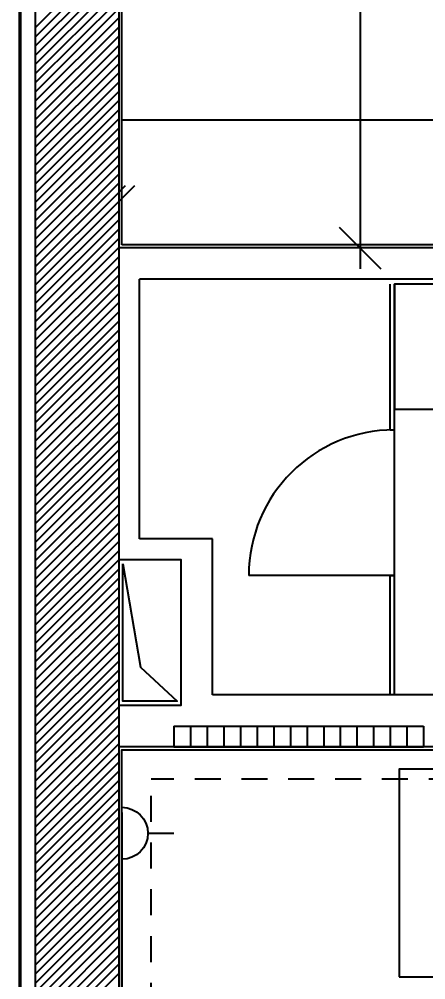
# Model space of a CAD drawing. Extents: x -1.7 to 46.3, y -159.8 to -77.2.
# Drawn here: x 0 to 1.954, y -128.256 to -123.636 of the extents above; entities that cross this region are included whole.
import ezdxf

# ---------------------------------------------------------------- set-up
doc = ezdxf.new("R2010")
doc.units = 0
doc.header["$MEASUREMENT"] = 0
doc.header["$PDMODE"] = 35
doc.header["$PDSIZE"] = 0.3
doc.linetypes.add('HIDDEN2', pattern=[0.1875, 0.125, -0.0625])
doc.layers.get('0').update_dxf_attribs({"linetype": 'CONTINUOUS'})
doc.layers.get('DEFPOINTS').update_dxf_attribs({"linetype": 'CONTINUOUS'})
for name, color, linetype in [('04', 4, 'CONTINUOUS'), ('a-dim', 3, 'CONTINUOUS'), ('A-FLOR-PFIX', 61, 'CONTINUOUS'), ('A-HATCH-CONC', 8, 'CONTINUOUS'), ('A-HATCH-WALL', 8, 'CONTINUOUS'), ('A-PLASTER', 8, 'CONTINUOUS'), ('a-revetement', 1, 'CONTINUOUS'), ('a-shaft', 251, 'CONTINUOUS'), ('E-POWER', 4, 'CONTINUOUS'), ('fp', 5, 'CONTINUOUS'), ('fur', 7, 'CONTINUOUS'), ('h', 252, 'CONTINUOUS'), ('Parcelle$0$N-PLOT', 5, 'CONTINUOUS'), ('S-2ND-3RD-4-5-6TH$0$A-STR 2-3-4-5-6', 2, 'CONTINUOUS'), ('S-2ND-3RD-4-5-6TH$0$N-PLOT', 5, 'CONTINUOUS'), ('str', 6, 'CONTINUOUS'), ('v', 161, 'CONTINUOUS'), ('w', 4, 'CONTINUOUS'), ('wood', 38, 'CONTINUOUS')]:
    doc.layers.add(name, color=color, linetype=linetype)
doc.styles.add('A100-STEXT', font='ARIAL.TTF', dxfattribs={"height": 0.25})
doc.dimstyles.new('dim-law', dxfattribs={"dimtxt": 0.25, "dimasz": 0.2, "dimexe": 0.1, "dimexo": 0.3, "dimgap": 0.1, "dimtad": 1, "dimlfac": 100, "dimdsep": 46, "dimtxsty": 'A100-STEXT', "dimblk1": 'OBLIQUE', "dimblk2": 'OBLIQUE', "dimsah": 1, "dimcen": -0.05, "dimdle": 0.1, "dimclrd": 15, "dimclre": 15, "dimclrt": 256, "dimadec": 0, "dimazin": 0, "dimtfac": 0.28, "dimtix": 1, "dimtmove": 2, "dimatfit": 3, "dimldrblk": 'OBLIQUE', "dimfxl": 0, "dimtolj": 1, "dimarcsym": 0})

# ---------------------------------------------------------------- blocks, each defined once
blk = doc.blocks.new('PRISE10A')
for p, q in [((-0.0075, 0.1392), (-0.0075, 0.2642)), ((-0.1325, 0.0142), (0.1175, 0.0142))]:
    blk.add_line(p, q)
blk.add_arc((-0.0075, 0.0142), 0.125, 0, 180)
blk = doc.blocks.new('_OBLIQUE')
at = {"color": 0, "linetype": 'ByBlock'}
blk.add_line((-0.5, -0.5), (0.5, 0.5), dxfattribs=at)
blk = doc.blocks.new('*D280')
at = {"layer": 'a-dim', "color": 15, "lineweight": -2}
for p, q in [((1.6381, -120.2357), (1.6381, -124.8357)), ((3.4584, -120.3357), (1.5381, -120.3357)), ((3.4584, -124.7357), (1.5381, -124.7357))]:
    blk.add_line(p, q, dxfattribs=at)
at = {"layer": 'DEFPOINTS', "color": 0}
for p in [(3.7584, -120.3357), (1.6381, -124.7357), (3.7584, -124.7357)]:
    blk.add_point(p, dxfattribs=at)
at = {"layer": 'a-dim', "color": 15, "lineweight": -2, "xscale": 0.2, "yscale": 0.2, "zscale": 0.2}
for p, rotation in [((1.6381, -120.3357), 90), ((1.6381, -124.7357), 270)]:
    blk.add_blockref('_OBLIQUE', p, dxfattribs=dict(at, rotation=rotation))
at = {"layer": 'a-dim', "insert": (1.4105, -122.5357), "char_height": 0.25, "attachment_point": 5, "rotation": 90, "style": 'A100-STEXT'}
blk.add_mtext('\\A1;440', dxfattribs=at)
blk = doc.blocks.new('*D285')
at = {"layer": 'a-dim', "color": 15, "lineweight": -2}
for p, q in [((0.4934, -127.4507), (0.4934, -128.5594)), ((10.4134, -127.4507), (10.4134, -128.5594)), ((10.5134, -128.4594), (0.3934, -128.4594))]:
    blk.add_line(p, q, dxfattribs=at)
at = {"layer": 'DEFPOINTS', "color": 0}
for p in [(0.4934, -127.1507), (10.4134, -127.1507), (0.4934, -128.4594)]:
    blk.add_point(p, dxfattribs=at)
at = {"layer": 'a-dim', "color": 15, "lineweight": -2, "xscale": 0.2, "yscale": 0.2, "zscale": 0.2}
for p, rotation in [((0.4934, -128.4594), 180.0000000034649), ((10.4134, -128.4594), 3.464908360228947e-09)]:
    blk.add_blockref('_OBLIQUE', p, dxfattribs=dict(at, rotation=rotation))
at = {"layer": 'a-dim', "insert": (5.4534, -128.2317), "char_height": 0.25, "attachment_point": 5, "rotation": 0, "style": 'A100-STEXT'}
blk.add_mtext('\\A1;992', dxfattribs=at)

msp = doc.modelspace()

# ---------------------------------------------------------------- linework, layer by layer
at = {"layer": '04', "color": 132}
for p, q in [((0.74337, -127.03568), (0.74337, -127.13568)), ((0.74337, -127.03568), (1.94337, -127.03568)), ((0.82337, -127.03568), (0.82337, -127.13568)), ((0.90337, -127.03568), (0.90337, -127.13568)), ((0.98337, -127.03568), (0.98337, -127.13568)), ((1.06337, -127.03568), (1.06337, -127.13568)), ((1.14337, -127.03568), (1.14337, -127.13568)), ((1.22337, -127.03568), (1.22337, -127.13568)), ((1.30337, -127.03568), (1.30337, -127.13568)), ((1.38337, -127.03568), (1.38337, -127.13568)), ((1.46337, -127.03568), (1.46337, -127.13568)), ((1.54337, -127.03568), (1.54337, -127.13568)), ((1.62337, -127.03568), (1.62337, -127.13568)), ((1.70337, -127.03568), (1.70337, -127.13568)), ((1.78337, -127.03568), (1.78337, -127.13568)), ((1.86337, -127.03568), (1.86337, -127.13568)), ((1.94337, -127.03568), (1.94337, -127.13568)), ((0.74337, -127.13568), (1.94337, -127.13568))]:
    msp.add_line(p, q, dxfattribs=at)
at = {"layer": 'a-dim', "color": 15}
for p, q in [((0.47837, -124.88568), (0.47837, -125.27609)), ((0.47837, -127.43568), (0.47837, -127.64648))]:
    msp.add_line(p, q, dxfattribs=at)
at = {"layer": 'A-FLOR-PFIX'}
msp.add_lwpolyline([(3.90337, -125.51068), (3.90337, -124.91068), (1.80337, -124.91068), (1.80337, -125.26068), (1.80337, -125.26068), (1.80337, -125.51068)], close=True, dxfattribs=at)
at = {"layer": 'A-HATCH-CONC'}
for p, q in [((0.07837, -123.67548), (0.47837, -123.27548)), ((0.07837, -123.71968), (0.47837, -123.31968)), ((0.07837, -123.76387), (0.47837, -123.36387)), ((0.07837, -123.80807), (0.47837, -123.40807)), ((0.07837, -123.85226), (0.47837, -123.45226)), ((0.07837, -123.89645), (0.47837, -123.49645)), ((0.07837, -123.94065), (0.47837, -123.54065)), ((0.07837, -123.98484), (0.47837, -123.58484)), ((0.07837, -124.02904), (0.47837, -123.62904)), ((0.07837, -124.07323), (0.47837, -123.67323)), ((0.07837, -124.11742), (0.47837, -123.71742)), ((0.07837, -124.16162), (0.47837, -123.76162)), ((0.07837, -124.20581), (0.47837, -123.80581)), ((0.07837, -124.25001), (0.47837, -123.85001)), ((0.07837, -124.2942), (0.47837, -123.8942)), ((0.07837, -124.3384), (0.47837, -123.9384)), ((0.07837, -124.38259), (0.47837, -123.98259)), ((0.07837, -124.42678), (0.47837, -124.02678)), ((0.07837, -124.47098), (0.47837, -124.07098)), ((0.07837, -124.51517), (0.47837, -124.11517)), ((0.07837, -124.55937), (0.47837, -124.15937)), ((0.07837, -124.60356), (0.47837, -124.20356)), ((0.07837, -124.64775), (0.47837, -124.24775)), ((0.07837, -124.69195), (0.47837, -124.29195)), ((0.07837, -124.73614), (0.47837, -124.33614)), ((0.07837, -124.78034), (0.47837, -124.38034)), ((0.07837, -124.82453), (0.47837, -124.42453)), ((0.07837, -124.86873), (0.47837, -124.46873)), ((0.07837, -124.91292), (0.47837, -124.51292)), ((0.07837, -124.95711), (0.47837, -124.55711)), ((0.07837, -125.00131), (0.47837, -124.60131)), ((0.07837, -125.0455), (0.47837, -124.6455)), ((0.07837, -125.0897), (0.47837, -124.6897)), ((0.07837, -125.13389), (0.47837, -124.73389)), ((0.07837, -125.17808), (0.47837, -124.77808)), ((0.07837, -125.22228), (0.47837, -124.82228)), ((0.07837, -125.26647), (0.47837, -124.86647)), ((0.07837, -125.31067), (0.47837, -124.91067)), ((0.07837, -125.35486), (0.47837, -124.95486)), ((0.07837, -125.39906), (0.47837, -124.99906)), ((0.07837, -125.44325), (0.47837, -125.04325)), ((0.07837, -125.48744), (0.47837, -125.08744)), ((0.07837, -125.53164), (0.47837, -125.13164)), ((0.07837, -125.57583), (0.47837, -125.17583)), ((0.07837, -125.62003), (0.47837, -125.22003)), ((0.07837, -125.66422), (0.47837, -125.26422)), ((0.07837, -125.70841), (0.47837, -125.30841)), ((0.07837, -125.75261), (0.47837, -125.35261)), ((0.07837, -125.7968), (0.47837, -125.3968)), ((0.07837, -125.841), (0.47837, -125.441)), ((0.07837, -125.88519), (0.47837, -125.48519)), ((0.07837, -125.92939), (0.47837, -125.52939)), ((0.07837, -125.97358), (0.47837, -125.57358)), ((0.07837, -126.01777), (0.47837, -125.61777)), ((0.07837, -126.06197), (0.47837, -125.66197)), ((0.07837, -126.10616), (0.47837, -125.70616)), ((0.07837, -126.15036), (0.47837, -125.75036)), ((0.07837, -126.19455), (0.47837, -125.79455)), ((0.07837, -126.23874), (0.47837, -125.83874)), ((0.07837, -126.28294), (0.47837, -125.88294)), ((0.07837, -126.32713), (0.47837, -125.92713)), ((0.07837, -126.37133), (0.47837, -125.97133)), ((0.07837, -126.41552), (0.47837, -126.01552)), ((0.07837, -126.45972), (0.47837, -126.05972)), ((0.07837, -126.50391), (0.47837, -126.10391)), ((0.07837, -126.5481), (0.47837, -126.1481)), ((0.07837, -126.5923), (0.47837, -126.1923)), ((0.07837, -126.63649), (0.47837, -126.23649)), ((0.07837, -126.68069), (0.47837, -126.28069)), ((0.07837, -126.72488), (0.47837, -126.32488)), ((0.07837, -126.76907), (0.47837, -126.36907)), ((0.07837, -126.81327), (0.47837, -126.41327)), ((0.07837, -126.85746), (0.47837, -126.45746)), ((0.07837, -126.90166), (0.47837, -126.50166)), ((0.07837, -126.94585), (0.47837, -126.54585)), ((0.07837, -126.99005), (0.47837, -126.59005)), ((0.07837, -127.03424), (0.47837, -126.63424)), ((0.07837, -127.07843), (0.47837, -126.67843)), ((0.07837, -127.12263), (0.47837, -126.72263)), ((0.07837, -127.16682), (0.47837, -126.76682)), ((0.07837, -127.21102), (0.47837, -126.81102)), ((0.07837, -127.25521), (0.47837, -126.85521)), ((0.07837, -127.2994), (0.47837, -126.8994)), ((0.07837, -127.3436), (0.47837, -126.9436)), ((0.07837, -127.38779), (0.47837, -126.98779)), ((0.07837, -127.43199), (0.47837, -127.03199)), ((0.07837, -127.47618), (0.47837, -127.07618)), ((0.07837, -127.52038), (0.47837, -127.12038)), ((0.07837, -127.56457), (0.47837, -127.16457)), ((0.07837, -127.60876), (0.47837, -127.20876)), ((0.07837, -127.65296), (0.47837, -127.25296)), ((0.07837, -127.69715), (0.47837, -127.29715)), ((0.07837, -127.74135), (0.47837, -127.34135)), ((0.07837, -127.78554), (0.47837, -127.38554)), ((0.07837, -127.82973), (0.47837, -127.42973)), ((0.07837, -127.87393), (0.47837, -127.47393)), ((0.07837, -127.91812), (0.47837, -127.51812)), ((0.07837, -127.96232), (0.47837, -127.56232)), ((0.07837, -128.00651), (0.47837, -127.60651)), ((0.07837, -128.05071), (0.47837, -127.65071)), ((0.07837, -128.0949), (0.47837, -127.6949)), ((0.07837, -128.13909), (0.47837, -127.73909)), ((0.07837, -128.18329), (0.47837, -127.78329)), ((0.07837, -128.22748), (0.47837, -127.82748)), ((0.07837, -128.27168), (0.47837, -127.87168)), ((0.07837, -128.31587), (0.47837, -127.91587)), ((0.07837, -128.36006), (0.47837, -127.96006)), ((0.07837, -128.40426), (0.47837, -128.00426)), ((0.07837, -128.44845), (0.47837, -128.04845)), ((0.07837, -128.49265), (0.47837, -128.09265)), ((0.07837, -128.53684), (0.47837, -128.13684)), ((0.07837, -128.58104), (0.47837, -128.18104)), ((0.07837, -128.62523), (0.47837, -128.22523))]:
    msp.add_line(p, q, dxfattribs=at)
at = {"layer": 'A-HATCH-WALL'}
for p, q in [((0.47837, -124.46794), (0.51142, -124.43489)), ((0.47837, -124.51213), (0.55561, -124.43489))]:
    msp.add_line(p, q, dxfattribs=at)
at = {"layer": 'A-PLASTER'}
for p, q in [((0.49337, -124.42068), (0.49337, -120.33568)), ((0.49337, -124.72068), (0.49337, -120.33568)), ((3.92837, -124.72068), (0.49337, -124.72068))]:
    msp.add_line(p, q, dxfattribs=at)
msp.add_lwpolyline([(4.22837, -132.93568), (4.22837, -132.92068), (3.91337, -132.92068), (3.91337, -134.59072), (2.00699, -134.85068), (0.49337, -134.85068), (0.49337, -127.15068), (4.34337, -127.15068)], dxfattribs=at)
at = {"layer": 'a-revetement'}
msp.add_line((0.00837, -135.23568), (0.00837, -118.68568), dxfattribs=at)
msp.add_line((0.00837, -135.23568), (0.00837, -118.68568), dxfattribs=at)
at = {"layer": 'a-shaft'}
msp.add_lwpolyline([(0.49837, -126.25568), (0.58365, -126.75167), (0.75837, -126.91568), (0.49837, -126.91568), (0.49837, -126.25568)], dxfattribs=at)
at = {"layer": 'fp'}
msp.add_lwpolyline([(0.47837, -130.05267, 0.4305176), (4.30228, -127.20079, -0.8156191)], format="xyb", dxfattribs=at)
at = {"layer": 'fur', "color": 254}
msp.add_lwpolyline([(1.82585, -128.24247), (4.02585, -128.24247), (4.02585, -127.24247), (1.82585, -127.24247)], close=True, dxfattribs=at)
at = {"layer": 'h'}
msp.add_line((4.16337, -124.12068), (0.49337, -124.12068), dxfattribs=at)
at = {"layer": 'Parcelle$0$N-PLOT'}
msp.add_lwpolyline([(0, -138.73568), (38.90837, -138.73568, 0.4142136), (41.90837, -135.73568), (41.90837, -83.28104, 0.4229554), (38.81912, -80.28237), (0, -81.43774)], format="xyb", close=True, dxfattribs=at)
at = {"layer": 'S-2ND-3RD-4-5-6TH$0$A-STR 2-3-4-5-6'}
for p, q in [((0.07837, -135.16568), (0.07837, -118.75568)), ((0.47837, -118.75568), (0.47837, -134.86568))]:
    msp.add_line(p, q, dxfattribs=at)
at = {"layer": 'S-2ND-3RD-4-5-6TH$0$N-PLOT'}
msp.add_lwpolyline([(0, -138.73568), (38.90837, -138.73568, 0.4142136), (41.90837, -135.73568), (41.90837, -83.28104, 0.4229554), (38.81912, -80.28237), (0, -81.43774)], format="xyb", close=True, dxfattribs=at)
at = {"layer": 'str'}
msp.add_lwpolyline([(0.07837, -135.16568), (0.07837, -118.75568), (0.47837, -118.75568), (0.47837, -134.86568), (2.00801, -134.86568), (3.92837, -134.60381), (3.92837, -132.93568), (4.22837, -132.93568), (4.22837, -134.86568), (2.02837, -135.16568)], close=True, dxfattribs=at)
at = {"layer": 'v'}
for p, q in [((1.78337, -125.61068), (1.78337, -124.91068)), ((1.80337, -126.88568), (1.80337, -124.91068)), ((1.78337, -125.61068), (1.80337, -125.61068)), ((1.80337, -126.31068), (1.10337, -126.31068)), ((1.78337, -126.31068), (1.80337, -126.31068)), ((1.78337, -126.88568), (1.78337, -126.31068))]:
    msp.add_line(p, q, dxfattribs=at)
msp.add_arc((1.80337, -126.31068), 0.7, 90, 180, dxfattribs=at)
at = {"layer": 'w'}
for p, q in [((3.92837, -124.73568), (0.47837, -124.73568)), ((3.92837, -124.88568), (0.57837, -124.88568)), ((0.92837, -126.13568), (0.57837, -126.13568)), ((0.92837, -126.88568), (0.92837, -126.13568)), ((4.16837, -126.88568), (0.92837, -126.88568)), ((4.32837, -127.13568), (0.47837, -127.13568))]:
    msp.add_line(p, q, dxfattribs=at)
msp.add_lwpolyline([(0.57837, -126.13568), (0.57837, -124.88568)], dxfattribs=at)
msp.add_lwpolyline([(0.47837, -126.93568), (0.77837, -126.93568), (0.77837, -126.23568), (0.47837, -126.23568)], close=True, dxfattribs=at)
at = {"layer": 'wood', "linetype": 'HIDDEN2'}
for p in [(0.63337, -133.12068), (4.34337, -127.29068)]:
    msp.add_line(p, (0.63337, -127.29068), dxfattribs=at)

# ---------------------------------------------------------------- block references
at = {"layer": 'E-POWER', "xscale": -1, "rotation": 270.0000234787752}
msp.add_blockref('PRISE10A', (0.47914, -127.5439), dxfattribs=at)

# ---------------------------------------------------------------- dimensions: what is measured, and where the dimension line sits
at = {"layer": 'a-dim'}
for p1, p2, distance, picture, middle in [((3.75837, -120.33568), (3.75837, -124.73568), -2.12026, '*D280', (1.41046, -122.53568)), ((10.41337, -127.15068), (0.49337, -127.15068), 1.30868, '*D285', (5.45337, -128.23171))]:
    dim = msp.add_aligned_dim(p1=p1, p2=p2, distance=distance, dimstyle='dim-law', dxfattribs=at)
    dim.commit()
    dim.dimension.update_dxf_attribs({"geometry": picture, "text_midpoint": middle})

doc.saveas('drawing.dxf')
